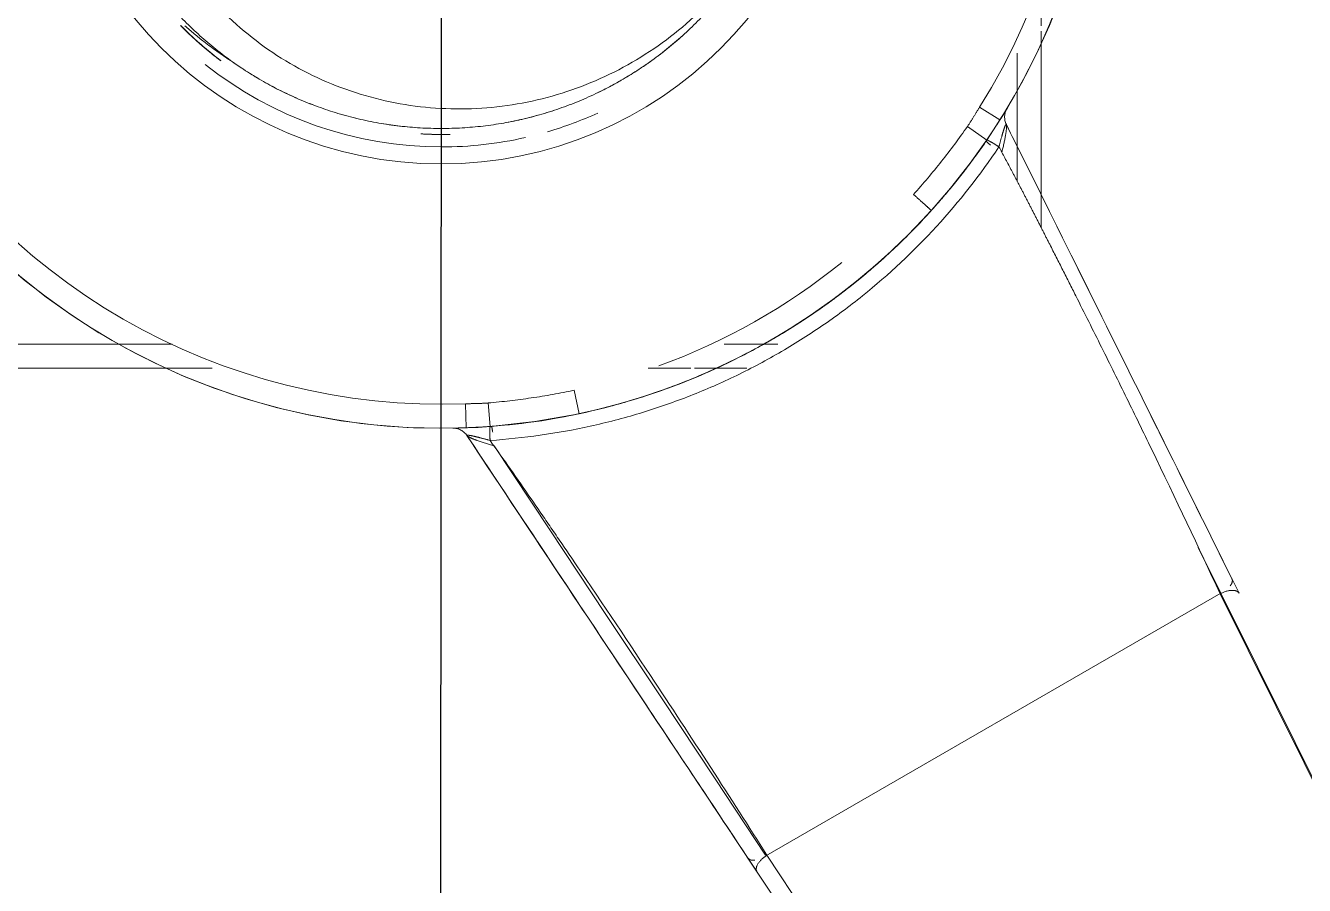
# Model space of a CAD drawing. Extents: x -181672 to 290600, y -29000 to 395522.
# Drawn here: x 5046.4 to 5099.7, y 37567.3 to 37603.2 of the extents above; entities that cross this region are included whole.
import ezdxf

# ---------------------------------------------------------------- set-up
doc = ezdxf.new("R2010")
doc.units = 0
doc.header["$LTSCALE"] = 10
doc.linetypes.add('XFM7Q20PCW-200K$0$ACAD_ISO03W100', pattern=[30, 12, -18])
doc.layers.add('XFM7Q20PCW-200K$0$PCW EQ (FUTURE)', color=252, linetype='XFM7Q20PCW-200K$0$ACAD_ISO03W100', lineweight=9)

# ---------------------------------------------------------------- blocks, each defined once
blk = doc.blocks.new('XFM7P20PCW')
blk.add_line((5064.16395, 38537.4322), (5062.66031, 35616.28974))
blk = doc.blocks.new('XFM7Q20PCW-200K$0$漢唐美光 8NHV4A-10FDA-NC150-M - 漢唐美光 8NHV4A-10FDA-NC150-M-V1107-CUB_L40')
for p, q in [((-449.825, -36.647), (-491.771, -57.458)), ((-491.749, -57.494), (-449.803, -36.684)), ((-441.852, -50.456), (-480.847, -76.377)), ((-441.172, -50.87), (-480.731, -77.166)), ((-491.771, -57.458), (-493.675, -58.406)), ((-480.826, -76.414), (-491.771, -57.458)), ((-517.618, -64.944), (-515.429, -64.944)), ((-507.004, -64.944), (-515.205, -64.944)), ((-514.288, -65.944), (-508.94, -65.944)), ((-511.505, -66.667), (-512.038, -67.513)), ((-510.666, -67.208), (-511.233, -68.02)), ((-502.149, -75.913), (-502.149, -78.15)), ((-501.149, -77.206), (-501.149, -79.391)), ((-501.149, -79.546), (-501.149, -81.326)), ((-500.233, -84.41), (-499.255, -84.201)), ((-499.705, -87.987), (-498.718, -87.902)), ((-499.668, -88.938), (-498.669, -88.9)), ((-501.149, -99.491), (-501.149, -113.944)), ((-502.149, -101.148), (-502.149, -113.944))]:
    blk.add_line(p, q)
at = {"flags": 128}
for points in [[(-540.793, -66.667), (-539.85, -66.1), (-538.886, -65.571), (-537.901, -65.081), (-536.898, -64.631), (-535.877, -64.222), (-534.84, -63.853), (-533.79, -63.526), (-532.728, -63.242), (-531.655, -63), (-530.573, -62.802), (-529.484, -62.647), (-528.39, -62.535), (-527.292, -62.467), (-526.192, -62.444), (-525.092, -62.464), (-523.994, -62.528), (-522.9, -62.636), (-521.81, -62.788), (-520.728, -62.983), (-519.654, -63.222), (-518.591, -63.503), (-517.539, -63.826), (-516.502, -64.191), (-515.48, -64.598), (-514.475, -65.045), (-513.488, -65.531), (-512.522, -66.057), (-511.578, -66.621), (-511.505, -66.667)], [(-511.988, -66.37), (-511.856, -66.45), (-511.505, -66.667)], [(-510.666, -67.208), (-511.087, -66.929), (-511.505, -66.667)], [(-507.729, -69.524), (-506.928, -70.277), (-506.157, -71.061), (-505.417, -71.876), (-504.711, -72.719), (-504.04, -73.59), (-503.404, -74.487), (-502.804, -75.409), (-502.241, -76.355), (-501.717, -77.321), (-501.232, -78.309), (-500.786, -79.314), (-500.382, -80.337), (-500.018, -81.375), (-499.696, -82.427), (-499.417, -83.491), (-499.255, -84.201)], [(-497.922, -87.743), (-494.414, -85.419), (-490.886, -83.081), (-487.403, -80.772), (-484.029, -78.536), (-480.847, -76.428)], [(-498.718, -87.902), (-498.927, -86.044), (-499.256, -84.202)], [(-498.669, -88.9), (-498.687, -88.407), (-498.718, -87.902)], [(-498.669, -88.9), (-498.649, -90), (-498.673, -91.099), (-498.742, -92.197), (-498.854, -93.291), (-499.009, -94.38), (-499.208, -95.462), (-499.451, -96.535), (-499.736, -97.597), (-500.063, -98.647), (-500.432, -99.684), (-500.842, -100.704), (-501.292, -101.708), (-501.783, -102.692), (-502.312, -103.656), (-502.879, -104.599), (-503.484, -105.517), (-504.125, -106.411), (-504.801, -107.279), (-505.511, -108.119), (-506.255, -108.929), (-507.03, -109.71), (-507.836, -110.459), (-508.671, -111.175), (-509.534, -111.857), (-510.423, -112.503), (-511.338, -113.114), (-512.276, -113.688), (-513.237, -114.224), (-513.313, -114.264)], [(-498.669, -88.9), (-498.656, -89.312), (-498.653, -89.467)]]:
    blk.add_lwpolyline(points, dxfattribs=at)
blk.add_circle((-526.149, -89.944), 379.979)
for centre, radius, start, end in [((-526.149, -89.944), 117.511, 0, 180), ((-526.149, -89.944), 116.611, 0, 180), ((-526.149, -89.944), 27.5, 0, 180), ((-526.149, -89.944), 26.5, 57.8248, 122.1752), ((-511.628, -65.77), 0.7, 239.0061, 296.3873), ((-526.149, -89.944), 16.478, 0, 180), ((-526.149, -89.944), 26.5, 20, 39.0319), ((-526.149, -89.944), 15.771, 16.3132, 24.441), ((-526.149, -89.944), 15.771, 0, 12.8571), ((-526.149, -89.944), 26.5, 297.8248, 2.1752), ((-497.953, -89.454), 0.7, 123.6127, 180.9939), ((-526.149, -89.944), 117.511, 180, 0), ((-526.149, -89.944), 116.611, 180, 0), ((-526.149, -89.944), 27.5, 180, 0), ((-526.149, -89.944), 16.478, 180, 0), ((-526.149, -89.944), 15.771, 321.4286, 0)]:
    blk.add_arc(centre, radius, start, end)
for centre, major_axis, ratio, start_param, end_param in [((-492.063, -57.626), (-0.311, 0.627), 0.481025, 5.512968, 6.283185), ((-491.457, -57.326), (-0.311, 0.627), 0.481025, 0, 1.601158), ((-510.238, -66.661), (0.395, 0.578), 0.07832, 3.141593, 4.007823), ((-480.555, -76.209), (-0.388, 0.583), 0.481025, 1.540435, 3.141593), ((-481.118, -76.583), (-0.388, 0.583), 0.481025, 3.141593, 3.91181), ((-498.03, -87.806), (0.698, 0.053), 0.07832, 2.275362, 3.141593)]:
    blk.add_ellipse(centre, major_axis=major_axis, ratio=ratio, start_param=start_param, end_param=end_param)
for points, knots in [([(-491.768, -56.699), (-493.539, -57.577), (-497.286, -59.436), (-502.607, -62.076), (-507.327, -64.418), (-509.998, -65.743), (-511.316, -66.397)], [-1, -1, -1, -1, -0.7, -0.4, -0.2, 0, 0, 0, 0]), ([(-511.316, -66.397), (-509.406, -65.449), (-505.496, -63.509), (-498.977, -60.275), (-494.66, -58.133), (-492.374, -56.999)], [-1, -1, -1, -1, -0.7, -0.4, 0, 0, 0, 0]), ([(-510.382, -66.706), (-510.078, -66.543), (-509.61, -66.293), (-508.958, -65.95), (-508.458, -65.689), (-507.938, -65.42), (-507.402, -65.145), (-506.858, -64.867), (-506.139, -64.5), (-505.247, -64.047), (-503.813, -63.323), (-502.023, -62.427), (-499.888, -61.373), (-496.374, -59.661), (-493.666, -58.381), (-491.749, -57.494)], [0, 0, 0, 0, 0.055556, 0.083333, 0.111111, 0.138889, 0.166667, 0.194444, 0.222222, 0.277778, 0.333333, 0.444444, 0.555556, 0.666667, 1, 1, 1, 1]), ([(-511.316, -66.397), (-511.331, -66.404), (-511.315, -66.426), (-511.197, -66.476), (-511.015, -66.533), (-510.735, -66.613), (-510.516, -66.671), (-510.382, -66.706)], [0, 0, 0, 0, 0.166667, 0.333333, 0.5, 0.666667, 1, 1, 1, 1]), ([(-510.163, -66.589), (-510.38, -66.528), (-510.759, -66.443), (-511.171, -66.385), (-511.294, -66.386), (-511.316, -66.397)], [0.0240835, 0.0240835, 0.0240835, 0.0240835, 0.5, 0.75, 1, 1, 1, 1]), ([(-498.141, -87.908), (-498.232, -86.519), (-498.532, -84.411), (-499.246, -81.671), (-499.933, -79.678), (-500.77, -77.743), (-501.761, -75.863), (-502.893, -74.068), (-504.571, -71.81), (-506.994, -69.228), (-509.212, -67.488), (-510.382, -66.706)], [-1, -1, -1, -1, -0.833333, -0.75, -0.666667, -0.583333, -0.5, -0.416667, -0.333333, -0.166667, 0, 0, 0, 0]), ([(-507.73, -69.525), (-507.915, -69.357), (-508.29, -69.028), (-508.866, -68.549), (-509.649, -67.931), (-510.255, -67.491), (-510.666, -67.208)], [0, 0, 0, 0, 0.2, 0.4, 0.6, 1, 1, 1, 1]), ([(-498.728, -87.859), (-498.831, -86.511), (-499.14, -84.467), (-499.852, -81.812), (-500.529, -79.88), (-501.347, -78.005), (-502.311, -76.18), (-503.408, -74.435), (-505.028, -72.239), (-507.366, -69.717), (-509.503, -68.011), (-510.633, -67.239)], [-1, -1, -1, -1, -0.833333, -0.75, -0.666667, -0.583333, -0.5, -0.416667, -0.333333, -0.166667, 0, 0, 0, 0]), ([(-507.729, -69.524), (-507.494, -69.736), (-507.03, -70.17), (-506.355, -70.845), (-505.702, -71.546), (-505.073, -72.27), (-504.47, -73.015), (-503.892, -73.782), (-503.34, -74.571), (-502.641, -75.648), (-501.839, -77.041), (-500.862, -79.046), (-499.954, -81.411), (-499.456, -83.26), (-499.255, -84.201)], [0, 0, 0, 0, 0.055556, 0.111111, 0.166667, 0.222222, 0.277778, 0.333333, 0.388889, 0.444444, 0.555556, 0.666667, 0.833333, 1, 1, 1, 1]), ([(-519.467, -76.514), (-518.474, -77.072), (-516.618, -78.414), (-514.366, -81.01), (-512.775, -84.057), (-511.941, -87.392), (-511.92, -90.83), (-512.724, -94.174), (-514.317, -97.222), (-516.993, -100.214), (-521.001, -102.541), (-524.445, -103.024), (-526.149, -102.925)], [0, 0, 0, 0, 0.090909, 0.181818, 0.272727, 0.363636, 0.454545, 0.545455, 0.636364, 0.727273, 0.863636, 1, 1, 1, 1]), ([(-480.847, -76.377), (-482.026, -77.121), (-484.475, -78.685), (-488.653, -81.421), (-492.037, -83.689), (-494.5, -85.371), (-496.138, -86.49), (-497.347, -87.341), (-498.141, -87.908)], [0, 0, 0, 0, 0.222222, 0.444444, 0.722222, 0.791667, 0.861111, 1, 1, 1, 1]), ([(-498.341, -88.872), (-496.503, -87.65), (-492.75, -85.156), (-487.752, -81.833), (-483.544, -79.036), (-481.265, -77.521), (-480.168, -76.792)], [-1, -1, -1, -1, -0.7, -0.4, -0.2, 0, 0, 0, 0]), ([(-480.731, -77.166), (-482.324, -78.225), (-485.702, -80.47), (-491.699, -84.457), (-495.973, -87.298), (-498.341, -88.872)], [-1, -1, -1, -1, -0.7, -0.4, 0, 0, 0, 0]), ([(-526.149, -104.944), (-525.567, -104.944), (-524.404, -104.876), (-522.682, -104.572), (-521.007, -104.071), (-519.402, -103.378), (-517.888, -102.504), (-516.485, -101.46), (-515.214, -100.261), (-514.09, -98.921), (-513.129, -97.461), (-512.345, -95.898), (-511.747, -94.256), (-511.343, -92.554), (-511.14, -90.818), (-511.14, -89.07), (-511.343, -87.333), (-511.747, -85.632), (-512.344, -83.989), (-513.129, -82.427), (-514.09, -80.966), (-515.214, -79.627), (-516.078, -78.811), (-516.541, -78.424), (-516.559, -78.41)], [0, 0, 0, 0, 0.037037, 0.0740741, 0.1111111, 0.1481481, 0.1851852, 0.2222222, 0.2592593, 0.2962963, 0.3333333, 0.3703704, 0.4074074, 0.4444444, 0.4814815, 0.5185185, 0.5555556, 0.5925926, 0.6296296, 0.6666667, 0.7037037, 0.7407407, 0.7777778, 0.7792088, 0.7792088, 0.7792088, 0.7792088]), ([(-513.985, -81.166), (-513.688, -81.578), (-513.212, -82.314), (-512.802, -83.089), (-512.642, -83.42)], [0.30103749, 0.30103749, 0.30103749, 0.30103749, 0.33333333, 0.35679346, 0.35679346, 0.35679346, 0.35679346]), ([(-512.642, -83.42), (-512.802, -83.089), (-513.212, -82.314), (-513.688, -81.578), (-513.985, -81.166)], [0.64321175, 0.64321175, 0.64321175, 0.64321175, 0.66666667, 0.69896836, 0.69896836, 0.69896836, 0.69896836]), ([(-511.174, -90.816), (-511.14, -90.235), (-511.14, -89.07), (-511.332, -87.432), (-511.567, -86.392), (-511.697, -85.927)], [0.4814815, 0.4814815, 0.4814815, 0.4814815, 0.5185185, 0.5555556, 0.586282, 0.586282, 0.586282, 0.586282]), ([(-511.697, -85.927), (-511.567, -86.392), (-511.332, -87.432), (-511.14, -89.069), (-511.14, -90.235), (-511.174, -90.816)], [0.4137234, 0.4137234, 0.4137234, 0.4137234, 0.4444444, 0.4814815, 0.5185185, 0.5185185, 0.5185185, 0.5185185]), ([(-498.141, -87.908), (-498.178, -88.042), (-498.237, -88.26), (-498.308, -88.542), (-498.349, -88.729), (-498.365, -88.855), (-498.354, -88.88), (-498.341, -88.872)], [0, 0, 0, 0, 0.333333, 0.5, 0.666667, 0.833333, 1, 1, 1, 1]), ([(-498.341, -88.872), (-498.32, -88.858), (-498.258, -88.752), (-498.099, -88.36), (-497.981, -87.98), (-497.925, -87.756)], [0, 0, 0, 0, 0.25, 0.5, 0.9903927, 0.9903927, 0.9903927, 0.9903927]), ([(-511.182, -90.941), (-511.218, -91.479), (-511.353, -92.595), (-511.747, -94.255), (-512.145, -95.351), (-512.376, -95.885)], [0.521175, 0.521175, 0.521175, 0.521175, 0.5555556, 0.5925926, 0.6296296, 0.6296296, 0.6296296, 0.6296296]), ([(-512.376, -95.885), (-512.145, -95.351), (-511.747, -94.256), (-511.353, -92.595), (-511.218, -91.48), (-511.182, -90.941)], [0.3703704, 0.3703704, 0.3703704, 0.3703704, 0.4074074, 0.4444444, 0.4788302, 0.4788302, 0.4788302, 0.4788302]), ([(-512.404, -95.951), (-512.628, -96.462), (-513.109, -97.414), (-513.688, -98.309), (-513.985, -98.721)], [0.6311567, 0.6311567, 0.6311567, 0.6311567, 0.66666667, 0.69896823, 0.69896823, 0.69896823, 0.69896823]), ([(-513.985, -98.721), (-513.688, -98.31), (-513.109, -97.414), (-512.628, -96.462), (-512.404, -95.951)], [0.3010376, 0.3010376, 0.3010376, 0.3010376, 0.33333333, 0.36884851, 0.36884851, 0.36884851, 0.36884851]), ([(-515.434, -100.62), (-515.203, -100.365), (-514.689, -99.754), (-514.226, -99.104), (-513.979, -98.724)], [0.1769542, 0.1769542, 0.1769542, 0.1769542, 0.25, 0.3461852, 0.3461852, 0.3461852, 0.3461852]), ([(-515.436, -100.797), (-515.162, -100.527), (-514.655, -99.987), (-514.189, -99.412), (-513.975, -99.128)], [-0.994654166, -0.994654166, -0.994654166, -0.994654166, -0.992063492, -0.989671826, -0.989671826, -0.989671826, -0.989671826]), ([(-513.978, -99.132), (-514.23, -99.466), (-514.699, -100.036), (-515.207, -100.571), (-515.435, -100.796)], [-0.305943809, -0.305943809, -0.305943809, -0.305943809, -0.303149606, -0.301015955, -0.301015955, -0.301015955, -0.301015955]), ([(-515.435, -100.796), (-515.238, -100.602), (-514.728, -100.07), (-514.258, -99.503), (-513.981, -99.136)], [-0.779637883, -0.779637883, -0.779637883, -0.779637883, -0.777777778, -0.774681066, -0.774681066, -0.774681066, -0.774681066])]:
    blk.add_open_spline(points, degree=3, knots=knots)
for points in [[(-510.633, -67.239), (-510.855, -67.087), (-511.307, -66.792), (-511.834, -66.463), (-511.988, -66.37), (-511.988, -66.37)], [(-510.666, -67.208), (-510.665, -67.197), (-510.651, -67.157), (-510.59, -67.04), (-510.495, -66.879), (-510.42, -66.762), (-510.382, -66.706)], [(-512.038, -67.513), (-511.903, -67.598), (-511.631, -67.76), (-511.363, -67.929), (-511.233, -68.02)], [(-511.233, -68.02), (-510.738, -68.366), (-509.769, -69.085), (-508.847, -69.862), (-508.399, -70.266)], [(-508.399, -70.266), (-508.32, -70.179), (-508.15, -69.99), (-507.911, -69.726), (-507.758, -69.555), (-507.729, -69.524), (-507.729, -69.524)], [(-499.255, -84.201), (-499.555, -82.797), (-500.375, -80.036), (-502.236, -76.137), (-504.682, -72.576), (-506.663, -70.485), (-507.729, -69.524)], [(-515.238, -79.65), (-514.858, -80.053), (-514.501, -80.477), (-514.167, -80.919)], [(-514.167, -80.919), (-514.501, -80.477), (-514.858, -80.053), (-515.238, -79.65)], [(-511.779, -85.642), (-511.946, -85.084), (-512.145, -84.537), (-512.376, -84.002)], [(-512.376, -84.002), (-512.145, -84.536), (-511.946, -85.084), (-511.779, -85.641)], [(-500.233, -84.41), (-500.107, -85.001), (-499.895, -86.188), (-499.757, -87.386), (-499.705, -87.987)], [(-498.653, -89.467), (-498.653, -89.467), (-498.656, -89.287), (-498.678, -88.665), (-498.708, -88.127), (-498.728, -87.859)], [(-498.141, -87.908), (-498.209, -87.912), (-498.347, -87.919), (-498.534, -87.921), (-498.666, -87.916), (-498.708, -87.907), (-498.718, -87.902)], [(-499.705, -87.987), (-499.691, -88.146), (-499.679, -88.462), (-499.674, -88.779), (-499.668, -88.938)], [(-510.923, -90.793), (-510.901, -90.397), (-510.894, -90.001), (-510.903, -89.604)], [(-510.912, -90.579), (-510.898, -90.245), (-510.895, -89.91), (-510.903, -89.576)], [(-510.903, -89.575), (-510.896, -89.866), (-510.898, -90.158), (-510.907, -90.449)], [(-510.902, -90.255), (-510.898, -90.029), (-510.898, -89.803), (-510.903, -89.577)], [(-510.9, -90.131), (-510.903, -90.339), (-510.91, -90.548), (-510.921, -90.756)], [(-515.238, -100.237), (-514.839, -99.814), (-514.465, -99.368), (-514.117, -98.901)], [(-514.117, -98.901), (-514.464, -99.368), (-514.839, -99.814), (-515.238, -100.237)], [(-515.448, -100.809), (-515.057, -100.424), (-514.687, -100.018), (-514.341, -99.594)], [(-514.247, -99.478), (-514.616, -99.939), (-515.011, -100.377), (-515.431, -100.792)], [(-515.306, -100.667), (-514.892, -100.248), (-514.502, -99.805), (-514.138, -99.341)], [(-514.051, -99.229), (-514.41, -99.696), (-514.796, -100.143), (-515.207, -100.566)], [(-515.081, -100.435), (-514.694, -100.027), (-514.33, -99.597), (-513.991, -99.149)]]:
    blk.add_open_spline(points, degree=3)
blk = doc.blocks.new('XFM7Q20PCW-200K')
at = {"layer": 'XFM7Q20PCW-200K$0$PCW EQ (FUTURE)', "rotation": 270}
blk.add_blockref('XFM7Q20PCW-200K$0$漢唐美光 8NHV4A-10FDA-NC150-M - 漢唐美光 8NHV4A-10FDA-NC150-M-V1107-CUB_L40', (5153.632, 37087.716), dxfattribs=at)

msp = doc.modelspace()

# ---------------------------------------------------------------- block references
for name in ['XFM7P20PCW', 'XFM7Q20PCW-200K']:
    msp.add_blockref(name, (0, 0))

doc.saveas('drawing.dxf')
